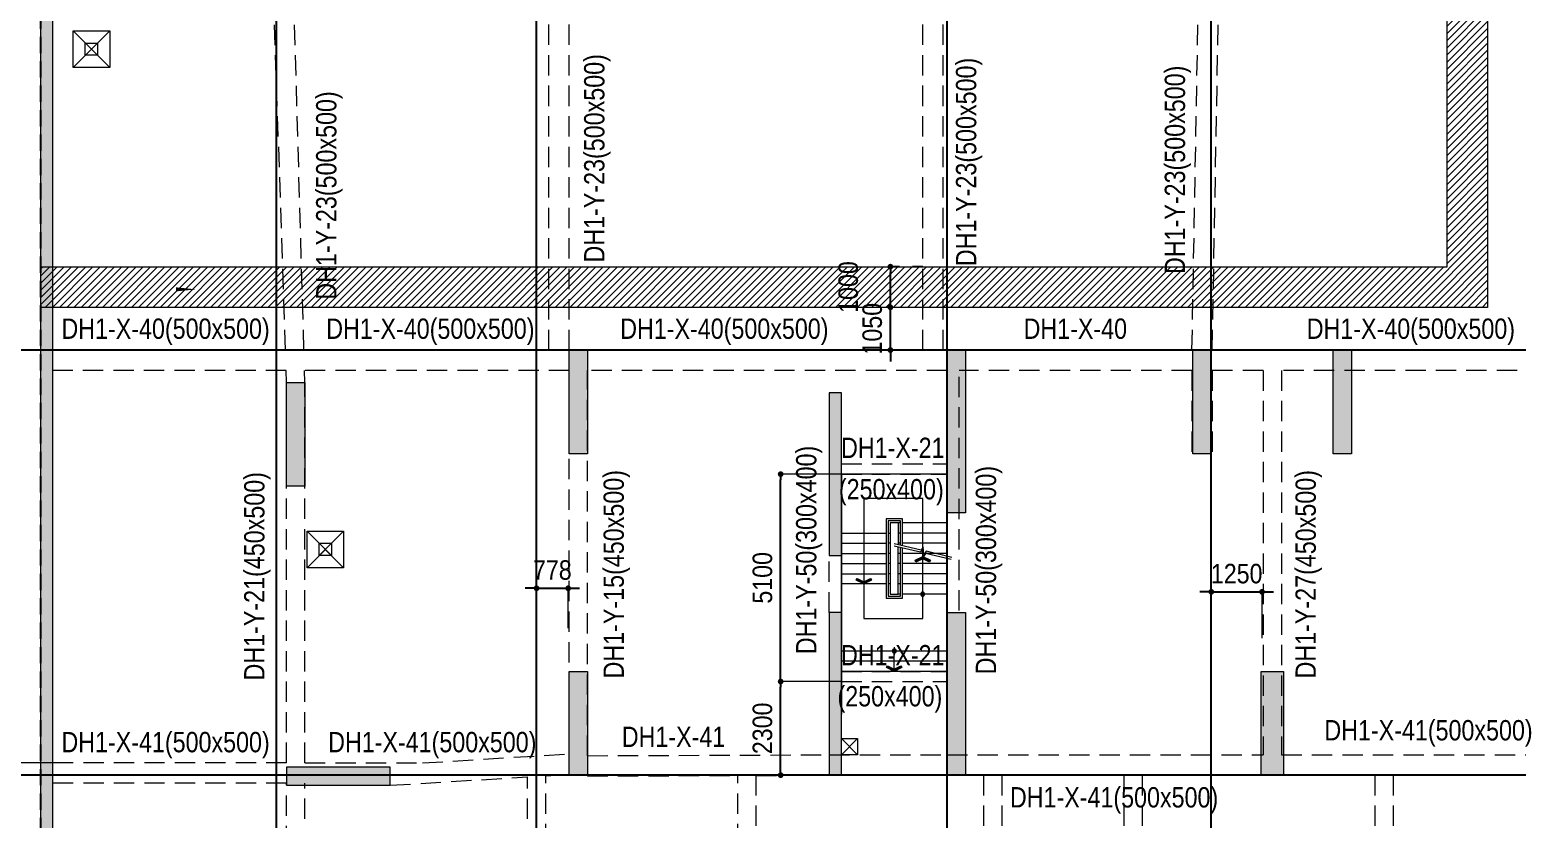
# Model space of a CAD drawing. Header units: millimetres. Extents: x 3718783 to 4027851, y 882487 to 1100782.
# Drawn here: x 3826259 to 3862857, y 929212 to 948620 of the extents above; entities that cross this region are included whole.
import ezdxf
from ezdxf.enums import TextEntityAlignment as Align

# ---------------------------------------------------------------- set-up
doc = ezdxf.new("R2010")
doc.units = ezdxf.units.MM
doc.header["$LTSCALE"] = 200
doc.header["$MEASUREMENT"] = 0
for name, pattern in [('CHG_XX_Cot_Ham 1$0$MB_Luoi truc$0$HTT Hidden 21', [3, 2, -1]), ('CHG_XX_Damsan_Ham 1$0$HIDDEN', [0.375, 0.25, -0.125]), ('CHG_XX_Luoi truc$0$MB_Luoi truc$0$Center101', [13, 10, -1, 1, -1]), ('HIDDEN', [0.375, 0.25, -0.125]), ('HIDDEN5', [2.8375, 1.25, -1.5875])]:
    doc.linetypes.add(name, pattern=pattern)
doc.layers.get('Defpoints').update_dxf_attribs({"color": 14, "lineweight": 0})
for name, color, linetype, lineweight in [('CHG_XX_Cot_Ham 1$0$Ap0302_PC', 150, 'Continuous', 9), ('CHG_XX_Cot_Ham 1$0$Ap0302_PC @ 1', 150, 'Continuous', 9), ('CHG_XX_Cot_Ham 1$0$Ap0302_PC @ 150', 150, 'Continuous', 9), ('CHG_XX_Cot_Ham 1$0$Ap0311_H', 8, 'Continuous', 15), ('CHG_XX_Damsan_Ham 1$0$CHUTO', 51, 'Continuous', 15), ('CHG_XX_Damsan_Ham 1$0$DBAO', 3, 'Continuous', 13), ('CHG_XX_Damsan_Ham 1$0$DGIONG', 4, 'Continuous', 13), ('CHG_XX_Damsan_Ham 1$0$DMo', 254, 'CHG_XX_Damsan_Ham 1$0$HIDDEN', 9), ('CHG_XX_Damsan_Ham 1$0$HATCH', 215, 'Continuous', 9), ('CHG_XX_Damsan_Ham 1$0$Star Lo Mo', 5, 'Continuous', 13), ('CHG_XX_Damsan_Ham 1$0$tam cap ram', 8, 'Continuous', 5), ('Dim 200', 1, 'Continuous', 5), ('DMo', 254, 'HIDDEN', 9), ('MB_Luoi truc$0$Dim 300', 1, 'Continuous', 5), ('TEXT P Y', 2, 'Continuous', 15)]:
    doc.layers.add(name, color=color, linetype=linetype, lineweight=lineweight)
for name, color, linetype in [('CHG_XX_Cot_Ham 1$0$MB_Cot ham$0$Concrete Line', 6, 'Continuous'), ('CHG_XX_Cot_Ham 1$0$mb_cot tang 1-3$0$Concrete Line', 6, 'Continuous'), ('CHG_XX_Luoi truc$0$Grid', 34, 'Continuous'), ('CHG_XX_Luoi truc$0$Grid Line', 251, 'CHG_XX_Luoi truc$0$MB_Luoi truc$0$Center101'), ('GHI CHU', 7, 'Continuous'), ('mb_cot tang 1-3$0$Concrete Line', 6, 'Continuous'), ('TEXT P X', 1, 'Continuous')]:
    doc.layers.add(name, color=color, linetype=linetype)
doc.styles.add('CHG_XX_Damsan_Ham 1$0$MB Ham 1$0$VNI-HelveC', font='VHELVCN_0.TTF')
doc.styles.add('CHG_XX_Luoi truc$0$MB_Luoi truc$0$Grid A-F$0$VNI-HelveCB', font='VHELVCB_0.TTF')
doc.styles.add('MB_Luoi truc$0$Arial_C', font='arial.ttf', dxfattribs={"width": 0.85})
doc.styles.add('TTP-HelCon', font='VHELVCN_0.TTF')
doc.dimstyles.new('200', dxfattribs={"dimscale": 200, "dimtxt": 2.4, "dimasz": 0.7, "dimexe": 0.0003, "dimexo": 0, "dimgap": 1, "dimtad": 1, "dimdec": 0, "dimzin": 12, "dimdsep": 46, "dimtxsty": 'MB_Luoi truc$0$Arial_C', "dimblk": 'MB_Luoi truc$0$_Dot', "dimcen": 0.5, "dimclrd": 256, "dimclre": 8, "dimclrt": 1, "dimadec": 0, "dimazin": 0, "dimtfac": 1, "dimtdec": 0, "dimtix": 1, "dimtmove": 2, "dimatfit": 3, "dimldrblk": 'MB_Luoi truc$0$HTT Arrow 30', "dimfxl": 1, "dimtolj": 1, "dimtzin": 0, "dimlwe": -1, "dimarcsym": 0})

# ---------------------------------------------------------------- blocks, each defined once
blk = doc.blocks.new('*U406')
at = {"layer": 'CHG_XX_Luoi truc$0$Grid Line'}
blk.add_line((0, 0), (0, 608), dxfattribs=at)
at = {"layer": 'CHG_XX_Luoi truc$0$Grid', "lineweight": -2, "style": 'CHG_XX_Luoi truc$0$MB_Luoi truc$0$Grid A-F$0$VNI-HelveCB'}
for tag, p in [('GRIDSUB', (0, 617)), ('GRID', (0, -9))]:
    blk.add_attdef(tag, text='', height=5, dxfattribs=at).set_placement(p, align=Align.MIDDLE)
blk = doc.blocks.new('*U401')
at = {"layer": 'CHG_XX_Luoi truc$0$Grid Line'}
blk.add_line((0, 0), (0, 608), dxfattribs=at)
at = {"layer": 'CHG_XX_Luoi truc$0$Grid', "lineweight": -2, "style": 'CHG_XX_Luoi truc$0$MB_Luoi truc$0$Grid A-F$0$VNI-HelveCB'}
for tag, p in [('GRIDSUB', (0, 617)), ('GRID', (0, -9))]:
    blk.add_attdef(tag, text='', height=5, dxfattribs=at).set_placement(p, align=Align.MIDDLE)
blk = doc.blocks.new('*U403')
at = {"layer": 'CHG_XX_Luoi truc$0$Grid Line'}
blk.add_line((0, 0), (0, 438), dxfattribs=at)
at = {"layer": 'CHG_XX_Luoi truc$0$Grid', "lineweight": -2, "style": 'CHG_XX_Luoi truc$0$MB_Luoi truc$0$Grid A-F$0$VNI-HelveCB'}
for tag, p in [('GRIDSUB', (0, 447)), ('GRID', (0, -9))]:
    blk.add_attdef(tag, text='', height=5, dxfattribs=at).set_placement(p, align=Align.MIDDLE)
blk = doc.blocks.new('CHG_XX_Luoi truc')
at = {"layer": 'CHG_XX_Luoi truc$0$Grid', "xscale": 300, "yscale": 300, "zscale": 300}
for name, p in [('*U401', (38150, -12747)), ('*U401', (44550, -12747)), ('*U401', (54650, -12747)), ('*U406', (61150, -12747))]:
    blk.add_blockref(name, p, dxfattribs=at)
at = {"layer": 'CHG_XX_Luoi truc$0$Grid', "xscale": 300.0000000000013, "yscale": 300.0000000000013, "zscale": 300.0000000000013, "rotation": 90}
for p in [(110703, 22700), (110703, 12250)]:
    blk.add_blockref('*U403', p, dxfattribs=at)
blk = doc.blocks.new('*U548')
at = {"layer": 'CHG_XX_Cot_Ham 1$0$Ap0302_PC @ 1'}
h = blk.add_hatch(color=256, dxfattribs=at)
h.dxf.hatch_style = 1
h.paths.add_polyline_path([(450, 0), (0, 0), (0, -2550), (450, -2550)])
at = {"layer": 'CHG_XX_Cot_Ham 1$0$Ap0302_PC @ 150'}
h = blk.add_hatch(color=256, dxfattribs=at)
h.dxf.hatch_style = 1
h.paths.add_polyline_path([(450, 0), (0, 0), (0, -2550), (450, -2550)])
blk = doc.blocks.new('CHG_XX_Cot_Ham 1$0$Block A_C450x2250')
at = {"layer": 'CHG_XX_Cot_Ham 1$0$Ap0302_PC'}
blk.add_lwpolyline([(450, -2550), (0, -2550), (0, 0), (450, 0)], close=True, dxfattribs=at)
blk.add_blockref('*U548', (0, 0), dxfattribs=at)
blk = doc.blocks.new('CHG_XX_Cot_Ham 1$0$300x9400')
at = {"layer": 'CHG_XX_Cot_Ham 1$0$Ap0302_PC'}
h = blk.add_hatch(color=5, dxfattribs=at)
h.dxf.hatch_style = 1
h.paths.add_polyline_path([(0, -4000), (300, -4000), (300, 0), (0, 0)])
h.paths.add_polyline_path([(300, -5400), (0, -5400), (0, -9400), (300, -9400)])
for points in [[(300, 0), (0, 0), (0, -4000), (300, -4000)], [(300, -5400), (0, -5400), (0, -9400), (300, -9400)]]:
    blk.add_lwpolyline(points, close=True, dxfattribs=at)
blk = doc.blocks.new('CHG_XX_Cot_Ham 1$0$Block A_C10450x300')
at = {"layer": 'CHG_XX_Cot_Ham 1$0$Ap0302_PC', "true_color": 0x139b48}
h = blk.add_hatch(color=114, dxfattribs=at)
h.dxf.hatch_style = 1
h.paths.add_polyline_path([(6450, 150), (6450, -300), (10450, -300), (10450, 150)])
h.paths.add_polyline_path([(4000, -300), (4000, 150), (0, 150), (0, -300)])
at = {"layer": 'CHG_XX_Cot_Ham 1$0$Ap0302_PC'}
for points in [[(0, 150), (4000, 150), (4000, -300), (0, -300)], [(6450, 150), (10450, 150), (10450, -300), (6450, -300)]]:
    blk.add_lwpolyline(points, close=True, dxfattribs=at)
blk = doc.blocks.new('*U551')
at = {"layer": 'CHG_XX_Cot_Ham 1$0$Ap0302_PC @ 1'}
h = blk.add_hatch(color=256, dxfattribs=at)
h.dxf.hatch_style = 1
h.paths.add_polyline_path([(550, 0), (0, 0), (0, -2550), (550, -2550)])
at = {"layer": 'CHG_XX_Cot_Ham 1$0$Ap0302_PC @ 150'}
h = blk.add_hatch(color=256, dxfattribs=at)
h.dxf.hatch_style = 1
h.paths.add_polyline_path([(550, 0), (0, 0), (0, -2550), (550, -2550)])
blk = doc.blocks.new('CHG_XX_Cot_Ham 1$0$550x2550')
at = {"layer": 'CHG_XX_Cot_Ham 1$0$Ap0302_PC'}
blk.add_lwpolyline([(550, -2550), (0, -2550), (0, 0), (550, 0)], close=True, dxfattribs=at)
blk.add_blockref('*U551', (0, 0), dxfattribs=at)
blk = doc.blocks.new('CHG_XX_Cot_Ham 1')
at = {"layer": 'CHG_XX_Cot_Ham 1$0$Ap0311_H'}
h = blk.add_hatch(color=256, dxfattribs=at)
h.dxf.hatch_style = 1
h.paths.add_polyline_path([(99639.2, 163400), (-10900, 163400), (-10900, 85450), (-300, 85450), (-300, 84050), (32350, 84050), (32350, -9000), (103575.5, -9000), (106050, -6022), (106050, 158254.3)])
h.paths.add_polyline_path([(99533.7, 163100), (105750, 158110.4), (105750, 90450), (105650, 90450), (105650, 90450), (105750, 90450), (105750, 13850), (105750, 13825.9), (105750, -5913.6), (103434.7, -8700), (93600, -8700), (32650, -8700), (32650, 84350), (0, 84350), (0, 85750), (-10600, 85750), (-10600, 163100), (93600, 163100)], flags=16)
at = {"layer": 'CHG_XX_Cot_Ham 1$0$Ap0302_PC'}
blk.add_lwpolyline([(32350, 84050), (-300, 84050), (-300, 85450), (-10900, 85450), (-10900, 163400), (99639.2, 163400), (106050, 158254.3), (106050, -6022), (103575.5, -9000), (32350, -9000)], close=True, dxfattribs=at)
blk.add_lwpolyline([(105750, 90444), (105750, -5913.6), (103434.7, -8700), (32650, -8700), (32650, 84350), (0, 84350), (0, 85750), (-10600, 85750), (-10600, 163100), (99533.7, 163100), (105750, 158110.4), (105750, 127475.9)], dxfattribs=at)
at = {"layer": 'CHG_XX_Cot_Ham 1$0$MB_Cot ham$0$Concrete Line', "linetype": 'CHG_XX_Cot_Ham 1$0$MB_Luoi truc$0$HTT Hidden 21'}
blk.add_lwpolyline([(99639.2, 163400), (106050, 158254.3), (106050, -6022), (103575.5, -9000), (32350, -9000), (32350, 84050), (-300, 84050), (-300, 85450), (-10900, 85450), (-10900, 163400)], close=True, dxfattribs=at)
at = {"layer": 'CHG_XX_Cot_Ham 1$0$Ap0302_PC'}
for p in [(45350, 22700), (60700, 22700), (64150, 22700), (38400, 21900), (45349.5, 14800)]:
    blk.add_blockref('CHG_XX_Cot_Ham 1$0$Block A_C450x2250', p, dxfattribs=at)
at = {"layer": 'CHG_XX_Cot_Ham 1$0$Ap0302_PC', "rotation": 90}
blk.add_blockref('CHG_XX_Cot_Ham 1$0$Block A_C10450x300', (54800, 12250), dxfattribs=at)
at = {"layer": 'CHG_XX_Cot_Ham 1$0$Ap0302_PC', "xscale": -1, "rotation": 90}
blk.add_blockref('CHG_XX_Cot_Ham 1$0$Block A_C450x2250', (38400, 12450), dxfattribs=at)
at = {"layer": 'CHG_XX_Cot_Ham 1$0$mb_cot tang 1-3$0$Concrete Line'}
for name, p in [('CHG_XX_Luoi truc', (0, 0)), ('CHG_XX_Cot_Ham 1$0$300x9400', (51750, 21650))]:
    blk.add_blockref(name, p, dxfattribs=at)
at = {"layer": 'Defpoints'}
blk.add_blockref('CHG_XX_Cot_Ham 1$0$550x2550', (62376, 14800), dxfattribs=at)
blk = doc.blocks.new('CHG_XX_Damsan_Ham 1$0$MB Ham 1$0$Arrow 60')
at = {"linetype": 'ByBlock', "lineweight": -2}
h = blk.add_hatch(color=0, dxfattribs=at)
h.paths.add_polyline_path([(1.88, 0.94), (1.65, 1.38), (0, 0.56), (-1.65, 1.38), (-1.88, 0.94), (0, 0)], flags=17)
h.paths.add_polyline_path([(1.65, 1.38), (1.88, 0.94), (0, 0), (-1.88, 0.94), (-1.65, 1.38), (0, 0.56)])
blk.add_hatch(color=0, dxfattribs=at).paths.add_polyline_path([(1.65, 1.38), (1.88, 0.94), (0, 0), (-1.88, 0.94), (-1.65, 1.38), (0, 0.56)])
at = {"color": 0, "linetype": 'ByBlock', "lineweight": -2}
blk.add_lwpolyline([(1.65, 1.38), (1.88, 0.94), (0, 0), (-1.88, 0.94), (-1.65, 1.38), (0, 0.56)], close=True, dxfattribs=at)
blk = doc.blocks.new('CHG_XX_Damsan_Ham 1$0$MB Ham 1$0$Dot')
at = {"linetype": 'ByBlock', "lineweight": -2}
h = blk.add_hatch(color=0, dxfattribs=at)
edge = h.paths.add_edge_path()
edge.add_arc((0, 0), 0.5, 0, 360)
at = {"color": 0, "linetype": 'ByBlock', "lineweight": -2}
blk.add_line((0, -1), (0, 1), dxfattribs=at)
blk.add_circle((0, 0), 0.5, dxfattribs=at)
blk = doc.blocks.new('CHG_XX_Damsan_Ham 1$0$ArchStaire')
at = {"layer": 'CHG_XX_Damsan_Ham 1$0$tam cap ram'}
for p, q in [((41200, -122600), (41200, -123135)), ((39800, -123100), (40900, -123100)), ((39800, -123350), (40900, -123350)), ((39800, -123600), (40900, -123600)), ((39800, -123850), (40900, -123850)), ((39800, -128300), (40200, -127900)), ((39800, -127900), (40200, -128300))]:
    blk.add_line(p, q, dxfattribs=at)
for points in [[(42400, -127300), (42400, -121400), (39800, -121400), (39800, -127300)], [(41800, -123200), (41800, -122000), (40350, -122000), (40350, -124950), (41800, -124950), (41800, -123271)], [(39800, -124800), (39800, -122350)], [(41300, -123159), (41300, -122500), (40900, -122500), (40900, -124450), (41300, -124450)], [(41250, -123147), (41250, -122550), (40950, -122550), (40950, -124400), (41250, -124400)], [(41200, -122600), (41000, -122600), (41000, -124350), (41200, -124350), (41200, -123191)], [(41250, -122600), (41200, -122600)], [(42400, -122600), (41300, -122600)], [(40900, -124100), (39800, -124100), (39800, -122850), (40900, -122850)], [(40950, -122850), (41000, -122850), (41000, -124100), (40950, -124100)], [(41250, -122850), (41200, -122850)], [(42400, -122850), (41300, -122850)], [(41000, -123100), (40950, -123100)], [(42518, -123446), (41882, -123296), (41832, -123373), (41811, -123191), (41761, -123268), (41100, -123112)], [(42504, -123499), (41868, -123349), (41818, -123425), (41797, -123244), (41747, -123320), (41100, -123168)], [(41250, -123100), (41200, -123100)], [(41250, -124400), (41250, -123203)], [(42400, -123100), (41300, -123100)], [(41300, -124450), (41300, -123215)], [(41000, -123350), (40950, -123350)], [(41000, -123600), (40950, -123600)], [(41250, -123350), (41200, -123350)], [(41250, -123600), (41200, -123600)], [(42400, -123350), (41300, -123350)], [(42400, -123600), (41300, -123600)], [(41000, -123850), (40950, -123850)], [(41250, -123850), (41200, -123850)], [(42400, -123850), (41300, -123850)], [(41250, -124100), (41200, -124100)], [(41250, -124350), (41200, -124350)], [(41250, -124350), (41200, -124350)], [(42400, -124100), (41300, -124100)], [(42400, -124350), (41300, -124350)], [(42400, -124350), (41300, -124350)], [(42400, -125750), (39800, -125750)], [(41100, -126250), (41100, -125750)], [(42400, -126000), (39800, -126000)], [(42400, -126250), (39800, -126250)]]:
    blk.add_lwpolyline(points, dxfattribs=at)
blk.add_lwpolyline([(39800, -128300), (39800, -127900), (40200, -127900), (40200, -128300)], close=True, dxfattribs=at)
at = {"layer": 'CHG_XX_Damsan_Ham 1$0$tam cap ram', "rotation": 180}
for name, p, xscale, yscale, zscale in [('CHG_XX_Damsan_Ham 1$0$MB Ham 1$0$Arrow 60', (41800, -123424), 100.0000000000002, 100.0000000000002, 100.0000000000002), ('CHG_XX_Damsan_Ham 1$0$MB Ham 1$0$Dot', (41100, -125750), -100.0000000000004, 100.0000000000004, 100)]:
    blk.add_blockref(name, p, dxfattribs=dict(at, xscale=xscale, yscale=yscale, zscale=zscale))
at = {"layer": 'CHG_XX_Damsan_Ham 1$0$tam cap ram'}
for name, p, xscale, yscale, zscale in [('CHG_XX_Damsan_Ham 1$0$MB Ham 1$0$Arrow 60', (40350, -124101), 100, 100, 100), ('CHG_XX_Damsan_Ham 1$0$MB Ham 1$0$Dot', (41800, -124350), -100.0000000000003, 100.0000000000003, 100), ('CHG_XX_Damsan_Ham 1$0$MB Ham 1$0$Arrow 60', (41100, -126250), 100.0000000000002, 100.0000000000002, 100.0000000000002)]:
    blk.add_blockref(name, p, dxfattribs=dict(at, xscale=xscale, yscale=yscale, zscale=zscale))
at = {"layer": 'CHG_XX_Damsan_Ham 1$0$tam cap ram', "style": 'CHG_XX_Damsan_Ham 1$0$MB Ham 1$0$VNI-HelveC'}
blk.add_attdef('OPENING', text='', height=100, dxfattribs=at).set_placement((65550, -45777), align=Align.MIDDLE_CENTER)
blk = doc.blocks.new('CHG_XX_Damsan_Ham 1', base_point=(3089256, -609981))
at = {"layer": 'CHG_XX_Damsan_Ham 1$0$HATCH'}
h = blk.add_hatch(dxfattribs=at)
h.set_pattern_fill('ANSI31', color=256, scale=1000)
h.set_pattern_definition([(45, (-3794178.65, -918045.71), (-88.3883476, 88.3883476), [])])
h.paths.add_polyline_path([(25400, 84050), (26400, 84050), (26400, 121900), (66950, 121900), (66950, 24750), (32350, 24750), (32350, 23750), (67950, 23750), (67950, 122900), (25400, 122900)])
at = {"layer": 'CHG_XX_Damsan_Ham 1$0$DBAO'}
blk.add_lwpolyline([(-10900, 85450), (-10900, 163400), (99639, 163400), (106050, 158250), (106050, -6022), (103576, -9000), (32350, -9000), (32350, 84050), (-300, 84050), (-300, 85450), (-10900, 85450)], dxfattribs=at)
at = {"layer": 'CHG_XX_Damsan_Ham 1$0$DMo', "ltscale": 10}
for p, q in [((38373, 22700), (38050, 32300)), ((38827, 22700), (38550, 32300)), ((44850, 22700), (44850, 32300)), ((45350, 22700), (45350, 32300)), ((54050, 22700), (54050, 32300)), ((54550, 22700), (54550, 32300)), ((60675, 22700), (60850, 32300)), ((61175, 22700), (61350, 32300)), ((38373, 22700), (32650, 22700)), ((44850, 22700), (38827, 22700)), ((54050, 22700), (45350, 22700)), ((60675, 22700), (54550, 22700)), ((69550, 22700), (61175, 22700)), ((38390, 22200), (32650, 22200)), ((38400, 21900), (38390, 22200)), ((38850, 21900), (38841, 22200)), ((45353, 22200), (38841, 22200)), ((45353, 12773), (45353, 22200)), ((45803, 12728), (45803, 22200)), ((54650, 22200), (45803, 22200)), ((54650, 19900), (54650, 22200)), ((54950, 16295), (54950, 22200)), ((60675, 22200), (54950, 22200)), ((60675, 22200), (60675, 20150)), ((61175, 22200), (61175, 20150)), ((62426, 22200), (61175, 22200)), ((62426, 22200), (62426, 12750)), ((62876, 22200), (62876, 12750)), ((70175, 22200), (62876, 22200)), ((38400, 12550), (38400, 21900)), ((38850, 12550), (38850, 21900)), ((52050, 19900), (54650, 19900)), ((52050, 19650), (53250, 19650)), ((53500, 19650), (54650, 19650)), ((54650, 16250), (54650, 19650)), ((51750, 16250), (51750, 17650)), ((52050, 16250), (52050, 17650)), ((52050, 14800), (53250, 14800)), ((53500, 14800), (54650, 14800)), ((52050, 14550), (54650, 14550)), ((38400, 12550), (32650, 12550)), ((38850, 12550), (41744, 12550)), ((41744, 12550), (45353, 12773)), ((45803, 12728), (51748, 12750)), ((51750, 12750), (54650, 12750)), ((54650, 12750), (62426, 12750)), ((62876, 12750), (70200, 12750)), ((40950, 12000), (44325, 12208)), ((44325, 5925), (44325, 12208)), ((44775, 12236), (45353, 12272)), ((44775, 1550), (44775, 12236)), ((45803, 12228), (49500, 12242)), ((49500, 1550), (49500, 12242)), ((49950, 12243), (51750, 12250)), ((49950, 500), (49950, 12243)), ((51750, 12250), (54650, 12250)), ((54650, 12250), (55550, 12250)), ((55550, 12250), (55550, 500)), ((56000, 12250), (56000, 500)), ((56000, 12250), (59000, 12250)), ((59000, 12250), (59000, 500)), ((59450, 12250), (59450, 500)), ((59450, 12250), (65175, 12250)), ((65175, 12250), (65175, 500)), ((65625, 12250), (65625, 500)), ((65625, 12250), (71350, 12250)), ((38400, 12050), (32650, 12050)), ((38400, 3750), (38400, 12050)), ((38850, 5925), (38850, 12050))]:
    blk.add_line(p, q, dxfattribs=at)
at = {"layer": 'CHG_XX_Damsan_Ham 1$0$HATCH'}
blk.add_lwpolyline([(26400, 84050), (25400, 84050), (25400, 122900), (67950, 122900), (67950, 23750), (32350, 23750), (32350, 24750), (66950, 24750), (66950, 121900), (26400, 121900)], close=True, dxfattribs=at)
at = {"layer": 'CHG_XX_Damsan_Ham 1$0$Star Lo Mo'}
for p, q in [((33148, 29648), (34048, 30548)), ((33148, 30548), (34048, 29648)), ((38902, 17350), (39802, 18250)), ((38902, 18250), (39802, 17350)), ((52050, 12750), (52450, 13150)), ((52450, 12750), (52050, 13150))]:
    blk.add_line(p, q, dxfattribs=at)
for points in [[(33148, 30548), (34048, 30548), (34048, 29648), (33148, 29648)], [(33448, 30248), (33748, 30248), (33748, 29947), (33448, 29947)], [(38902, 18250), (39802, 18250), (39802, 17350), (38902, 17350)], [(39202, 17950), (39502, 17950), (39502, 17649), (39202, 17649)], [(39202, 17950), (39502, 17950), (39502, 17649), (39202, 17649)], [(52050, 13150), (52450, 13150), (52450, 12750), (52050, 12750)]]:
    blk.add_lwpolyline(points, close=True, dxfattribs=at)
for points in [[(39202, 17649), (39502, 17950)], [(39202, 17950), (39502, 17649)]]:
    blk.add_lwpolyline(points, dxfattribs=at)
at = {"layer": 'CHG_XX_Damsan_Ham 1$0$CHUTO'}
blk.add_blockref('CHG_XX_Damsan_Ham 1$0$ArchStaire', (12250, 141050), dxfattribs=at)
at = {"layer": 'CHG_XX_Damsan_Ham 1$0$DGIONG'}
blk.add_blockref('CHG_XX_Cot_Ham 1', (0, 0), dxfattribs=at)
blk = doc.blocks.new('MB_Luoi truc$0$_Dot')
at = {"color": 0, "linetype": 'ByBlock', "lineweight": -2}
blk.add_line((-0.5, 0), (-1, 0), dxfattribs=at)
at = {"color": 0, "linetype": 'ByBlock', "const_width": 0.5}
blk.add_lwpolyline([(-0.25, 0, 1), (0.25, 0, 1)], format="xyb", close=True, dxfattribs=at)
blk = doc.blocks.new('*D121')
at = {"layer": 'Defpoints', "color": 0, "transparency": 16777216}
for p in [(3839506, 934890), (3838729, 933910), (3839506, 933910)]:
    blk.add_point(p, dxfattribs=at)
at = {"layer": 'MB_Luoi truc$0$Dim 300', "lineweight": -2, "transparency": 16777216}
for p, q in [((3838589, 934890), (3838449, 934890)), ((3838729, 934890), (3839506, 934890)), ((3839646, 934890), (3839786, 934890))]:
    blk.add_line(p, q, dxfattribs=at)
at = {"layer": 'MB_Luoi truc$0$Dim 300', "color": 8, "transparency": 16777216}
for p, q in [((3838729, 933910), (3838729, 934890)), ((3839506, 933910), (3839506, 934890))]:
    blk.add_line(p, q, dxfattribs=at)
at = {"layer": 'MB_Luoi truc$0$Dim 300', "lineweight": -2, "transparency": 16777216, "xscale": 140, "yscale": 140, "zscale": 140}
blk.add_blockref('MB_Luoi truc$0$_Dot', (3838729, 934890), dxfattribs=at)
at = {"layer": 'MB_Luoi truc$0$Dim 300', "lineweight": -2, "transparency": 16777216, "xscale": 140, "yscale": 140, "zscale": 140, "rotation": 180}
blk.add_blockref('MB_Luoi truc$0$_Dot', (3839506, 934890), dxfattribs=at)
at = {"layer": 'MB_Luoi truc$0$Dim 300', "color": 1, "transparency": 16777216, "insert": (3839117, 935335), "char_height": 480, "attachment_point": 5, "style": 'MB_Luoi truc$0$Arial_C'}
blk.add_mtext('\\A1;778', dxfattribs=at)
blk = doc.blocks.new('MB_Luoi truc$0$HTT Arrow 30')
blk.add_hatch(color=256).paths.add_polyline_path([(-2.5, 0.375), (-2.5, -0.375), (0, 0)])
at = {"color": 0, "linetype": 'ByBlock', "lineweight": -2}
for p, q in [((0, 0), (-2.5, 0.375)), ((-2.5, -0.375), (-2.5, 0.375)), ((0, 0), (-2.5, -0.375))]:
    blk.add_line(p, q, dxfattribs=at)
blk = doc.blocks.new('*D122')
at = {"layer": 'Defpoints', "color": 0, "transparency": 16777216}
for p in [(3856579, 934802), (3855329, 933659), (3856579, 933660)]:
    blk.add_point(p, dxfattribs=at)
at = {"layer": 'MB_Luoi truc$0$Dim 300', "lineweight": -2, "transparency": 16777216}
for p, q in [((3855189, 934802), (3855049, 934802)), ((3855329, 934802), (3856579, 934802)), ((3856719, 934802), (3856859, 934802))]:
    blk.add_line(p, q, dxfattribs=at)
at = {"layer": 'MB_Luoi truc$0$Dim 300', "color": 8, "transparency": 16777216}
for p, q in [((3855329, 933659), (3855329, 934802)), ((3856579, 933660), (3856579, 934802))]:
    blk.add_line(p, q, dxfattribs=at)
at = {"layer": 'MB_Luoi truc$0$Dim 300', "lineweight": -2, "transparency": 16777216, "xscale": 140, "yscale": 140, "zscale": 140}
blk.add_blockref('MB_Luoi truc$0$_Dot', (3855329, 934802), dxfattribs=at)
at = {"layer": 'MB_Luoi truc$0$Dim 300', "lineweight": -2, "transparency": 16777216, "xscale": 140, "yscale": 140, "zscale": 140, "rotation": 180}
blk.add_blockref('MB_Luoi truc$0$_Dot', (3856579, 934802), dxfattribs=at)
at = {"layer": 'MB_Luoi truc$0$Dim 300', "color": 1, "transparency": 16777216, "insert": (3855954, 935247), "char_height": 480, "attachment_point": 5, "style": 'MB_Luoi truc$0$Arial_C'}
blk.add_mtext('\\A1;1250', dxfattribs=at)
blk = doc.blocks.new('*D204')
at = {"layer": 'Defpoints', "color": 0, "transparency": 16777216}
for p in [(3826829, 950496), (3824913, 940746), (3826829, 940746)]:
    blk.add_point(p, dxfattribs=at)
at = {"layer": 'Dim 200', "color": 8, "transparency": 16777216}
for p, q in [((3826829, 950496), (3824913, 950496)), ((3826829, 940746), (3824913, 940746))]:
    blk.add_line(p, q, dxfattribs=at)
at = {"layer": 'Dim 200', "lineweight": -2, "transparency": 16777216}
blk.add_line((3824913, 950356), (3824913, 940886), dxfattribs=at)
at = {"layer": 'Dim 200', "lineweight": -2, "transparency": 16777216, "xscale": 140, "yscale": 140, "zscale": 140}
for p, rotation in [((3824913, 950496), 90), ((3824913, 940746), 270)]:
    blk.add_blockref('MB_Luoi truc$0$_Dot', p, dxfattribs=dict(at, rotation=rotation))
at = {"layer": 'Dim 200', "color": 1, "transparency": 16777216, "insert": (3824468, 945621), "char_height": 480, "attachment_point": 5, "rotation": 90, "style": 'MB_Luoi truc$0$Arial_C'}
blk.add_mtext('\\A1;9750', dxfattribs=at)
blk = doc.blocks.new('*D205')
at = {"layer": 'Defpoints', "color": 0, "transparency": 16777216}
for p in [(3826829, 940746), (3824913, 930596), (3826829, 930596)]:
    blk.add_point(p, dxfattribs=at)
at = {"layer": 'Dim 200', "color": 8, "transparency": 16777216}
for p, q in [((3826829, 940746), (3824913, 940746)), ((3826829, 930596), (3824913, 930596))]:
    blk.add_line(p, q, dxfattribs=at)
at = {"layer": 'Dim 200', "lineweight": -2, "transparency": 16777216}
blk.add_line((3824913, 940606), (3824913, 930736), dxfattribs=at)
at = {"layer": 'Dim 200', "lineweight": -2, "transparency": 16777216, "xscale": 140, "yscale": 140, "zscale": 140}
for p, rotation in [((3824913, 940746), 90), ((3824913, 930596), 270)]:
    blk.add_blockref('MB_Luoi truc$0$_Dot', p, dxfattribs=dict(at, rotation=rotation))
at = {"layer": 'Dim 200', "color": 1, "transparency": 16777216, "insert": (3824468, 935671), "char_height": 480, "attachment_point": 5, "rotation": 90, "style": 'MB_Luoi truc$0$Arial_C'}
blk.add_mtext('\\A1;10150', dxfattribs=at)
blk = doc.blocks.new('*D206')
at = {"layer": 'Defpoints', "color": 0, "transparency": 16777216}
for p in [(3826829, 930596), (3824913, 930296), (3826829, 930296)]:
    blk.add_point(p, dxfattribs=at)
at = {"layer": 'Dim 200', "lineweight": -2, "transparency": 16777216}
for p, q in [((3824913, 930736), (3824913, 930876)), ((3824913, 930596), (3824913, 930296)), ((3824913, 930156), (3824913, 930016))]:
    blk.add_line(p, q, dxfattribs=at)
at = {"layer": 'Dim 200', "color": 8, "transparency": 16777216}
for p, q in [((3826829, 930596), (3824913, 930596)), ((3826829, 930296), (3824913, 930296))]:
    blk.add_line(p, q, dxfattribs=at)
at = {"layer": 'Dim 200', "lineweight": -2, "transparency": 16777216, "xscale": 140, "yscale": 140, "zscale": 140}
for p, rotation in [((3824913, 930596), 270), ((3824913, 930296), 90)]:
    blk.add_blockref('MB_Luoi truc$0$_Dot', p, dxfattribs=dict(at, rotation=rotation))
at = {"layer": 'Dim 200', "color": 1, "transparency": 16777216, "insert": (3824468, 930446), "char_height": 480, "attachment_point": 5, "rotation": 90, "style": 'MB_Luoi truc$0$Arial_C'}
blk.add_mtext('\\A1;300', dxfattribs=at)
blk = doc.blocks.new('*D207')
at = {"layer": 'Defpoints', "color": 0, "transparency": 16777216}
for p in [(3826829, 930296), (3824913, 919596), (3826829, 919596)]:
    blk.add_point(p, dxfattribs=at)
at = {"layer": 'Dim 200', "color": 8, "transparency": 16777216}
for p, q in [((3826829, 930296), (3824913, 930296)), ((3826829, 919596), (3824913, 919596))]:
    blk.add_line(p, q, dxfattribs=at)
at = {"layer": 'Dim 200', "lineweight": -2, "transparency": 16777216}
blk.add_line((3824913, 930156), (3824913, 919736), dxfattribs=at)
at = {"layer": 'Dim 200', "lineweight": -2, "transparency": 16777216, "xscale": 140, "yscale": 140, "zscale": 140}
for p, rotation in [((3824913, 930296), 90), ((3824913, 919596), 270)]:
    blk.add_blockref('MB_Luoi truc$0$_Dot', p, dxfattribs=dict(at, rotation=rotation))
at = {"layer": 'Dim 200', "color": 1, "transparency": 16777216, "insert": (3824468, 924946), "char_height": 480, "attachment_point": 5, "rotation": 90, "style": 'MB_Luoi truc$0$Arial_C'}
blk.add_mtext('\\A1;10700', dxfattribs=at)
blk = doc.blocks.new('*D215')
at = {"layer": 'Defpoints', "color": 0, "transparency": 16777216}
for p in [(3844734, 932596), (3846229, 932596), (3845929, 930296)]:
    blk.add_point(p, dxfattribs=at)
at = {"layer": 'Dim 200', "color": 8, "transparency": 16777216}
for p, q in [((3846229, 932596), (3844733, 932596)), ((3845929, 930296), (3844733, 930296))]:
    blk.add_line(p, q, dxfattribs=at)
at = {"layer": 'Dim 200', "lineweight": -2, "transparency": 16777216}
blk.add_line((3844734, 930436), (3844734, 932456), dxfattribs=at)
at = {"layer": 'Dim 200', "lineweight": -2, "transparency": 16777216, "xscale": 140, "yscale": 140, "zscale": 140}
for p, rotation in [((3844734, 932596), 90), ((3844734, 930296), 270)]:
    blk.add_blockref('MB_Luoi truc$0$_Dot', p, dxfattribs=dict(at, rotation=rotation))
at = {"layer": 'Dim 200', "color": 1, "transparency": 16777216, "insert": (3844288, 931446), "char_height": 480, "attachment_point": 5, "rotation": 90, "style": 'MB_Luoi truc$0$Arial_C'}
blk.add_mtext('\\A1;2300', dxfattribs=at)
blk = doc.blocks.new('*D216')
at = {"layer": 'Defpoints', "color": 0, "transparency": 16777216}
for p in [(3844734, 937696), (3846229, 937696), (3846229, 932596)]:
    blk.add_point(p, dxfattribs=at)
at = {"layer": 'Dim 200', "color": 8, "transparency": 16777216}
for p, q in [((3846229, 937696), (3844733, 937696)), ((3846229, 932596), (3844733, 932596))]:
    blk.add_line(p, q, dxfattribs=at)
at = {"layer": 'Dim 200', "lineweight": -2, "transparency": 16777216}
blk.add_line((3844734, 932736), (3844734, 937556), dxfattribs=at)
at = {"layer": 'Dim 200', "lineweight": -2, "transparency": 16777216, "xscale": 140, "yscale": 140, "zscale": 140}
for p, rotation in [((3844734, 937696), 90), ((3844734, 932596), 270)]:
    blk.add_blockref('MB_Luoi truc$0$_Dot', p, dxfattribs=dict(at, rotation=rotation))
at = {"layer": 'Dim 200', "color": 1, "transparency": 16777216, "insert": (3844288, 935146), "char_height": 480, "attachment_point": 5, "rotation": 90, "style": 'MB_Luoi truc$0$Arial_C'}
blk.add_mtext('\\A1;5100', dxfattribs=at)
blk = doc.blocks.new('*D298')
at = {"layer": 'Defpoints', "color": 0, "transparency": 16777216}
for p in [(3847434, 941796), (3848071, 941796), (3848071, 940746)]:
    blk.add_point(p, dxfattribs=at)
at = {"layer": 'Dim 200', "lineweight": -2, "transparency": 16777216}
for p, q in [((3847434, 941936), (3847434, 942076)), ((3847434, 940746), (3847434, 941796)), ((3847434, 940606), (3847434, 940466))]:
    blk.add_line(p, q, dxfattribs=at)
at = {"layer": 'Dim 200', "color": 8, "linetype": 'HIDDEN5', "transparency": 16777216}
for p, q in [((3848071, 941796), (3847434, 941796)), ((3848071, 940746), (3847434, 940746))]:
    blk.add_line(p, q, dxfattribs=at)
at = {"layer": 'Dim 200', "lineweight": -2, "transparency": 16777216, "xscale": 140, "yscale": 140, "zscale": 140}
for p, rotation in [((3847434, 941796), 270), ((3847434, 940746), 90)]:
    blk.add_blockref('MB_Luoi truc$0$_Dot', p, dxfattribs=dict(at, rotation=rotation))
at = {"layer": 'Dim 200', "color": 1, "transparency": 16777216, "insert": (3846989, 941271), "char_height": 480, "attachment_point": 5, "rotation": 90, "style": 'MB_Luoi truc$0$Arial_C'}
blk.add_mtext('\\A1;1050', dxfattribs=at)
blk = doc.blocks.new('*D299')
at = {"layer": 'Defpoints', "color": 0, "transparency": 16777216}
for p in [(3847434, 942796), (3848229, 942796), (3848071, 941796)]:
    blk.add_point(p, dxfattribs=at)
at = {"layer": 'Dim 200', "color": 8, "linetype": 'HIDDEN5', "transparency": 16777216}
for p, q in [((3848229, 942796), (3847434, 942796)), ((3848071, 941796), (3847434, 941796))]:
    blk.add_line(p, q, dxfattribs=at)
at = {"layer": 'Dim 200', "lineweight": -2, "transparency": 16777216}
blk.add_line((3847434, 941936), (3847434, 942656), dxfattribs=at)
at = {"layer": 'Dim 200', "lineweight": -2, "transparency": 16777216, "xscale": 140, "yscale": 140, "zscale": 140}
for p, rotation in [((3847434, 942796), 90), ((3847434, 941796), 270)]:
    blk.add_blockref('MB_Luoi truc$0$_Dot', p, dxfattribs=dict(at, rotation=rotation))
at = {"layer": 'Dim 200', "color": 1, "transparency": 16777216, "insert": (3846399, 942296), "char_height": 480, "attachment_point": 5, "rotation": 90, "style": 'MB_Luoi truc$0$Arial_C'}
blk.add_mtext('\\A1;1000', dxfattribs=at)

msp = doc.modelspace()

# ---------------------------------------------------------------- linework, layer by layer
at = {"layer": 'GHI CHU', "flags": 128}
msp.add_lwpolyline([(3829859.32211, 942237.68142, 100, 0, 0), (3830359.32211, 942237.68142, 0, 0, 0), (3818184.55709, 942237.2419, 0, 0, 0)], format="xyseb", dxfattribs=at)

# ---------------------------------------------------------------- block references
at = {"layer": 'DMo'}
msp.add_blockref('CHG_XX_Damsan_Ham 1', (6883434.59583, 308064.69934), dxfattribs=at)
at = {"layer": 'mb_cot tang 1-3$0$Concrete Line'}
msp.add_blockref('CHG_XX_Cot_Ham 1', (3794178.65102, 918045.71079), dxfattribs=at)
msp.add_blockref('CHG_XX_Cot_Ham 1', (3794178.65102, 918045.71079), dxfattribs=at)

# ---------------------------------------------------------------- texts
at = {"layer": 'TEXT P X', "style": 'TTP-HelCon'}
for s, p in [('DH1-X-40(500x500)', (3827038.93251, 941021.20567)), ('DH1-X-40(500x500)', (3833553.21951, 941021.20567)), ('DH1-X-40(500x500)', (3840786.86251, 941021.20567)), ('DH1-X-40', (3850711.58651, 941021.20567)), ('DH1-X-40(500x500)', (3857677.55151, 941021.20567)), ('DH1-X-41', (3840825.38264, 930987.49951)), ('DH1-X-41(500x500)', (3858111.33217, 931149.4893)), ('DH1-X-41(500x500)', (3827038.93251, 930857.44817)), ('DH1-X-41(500x500)', (3833600.80151, 930857.44817)), ('DH1-X-41(500x500)', (3850374.99478, 929500.6177))]:
    msp.add_text(s, height=500, dxfattribs=at).set_placement(p)
at = {"layer": 'TEXT P X', "color": 5, "style": 'TTP-HelCon'}
for s, p in [('DH1-X-21', (3846220.55751, 938092.33673)), ('(250x400)', (3846167.66599, 937075.12152)), ('DH1-X-21', (3846219.12741, 932994.80936)), ('(250x400)', (3846132.54599, 931985.61319))]:
    msp.add_text(s, height=500, dxfattribs=at).set_placement(p)
at = {"layer": 'TEXT P Y', "style": 'TTP-HelCon'}
for s, p in [('DH1-Y-23(500x500)', (3840398.12854, 942897.02394)), ('DH1-Y-23(500x500)', (3849546.68904, 942807.24944)), ('DH1-Y-23(500x500)', (3854683.32346, 942614.39744)), ('DH1-Y-23(500x500)', (3833803.98054, 941983.28544)), ('DH1-Y-50(300x400)', (3845612.81801, 933268.85515)), ('DH1-Y-21(450x500)', (3832034.01722, 932622.12801)), ('DH1-Y-15(450x500)', (3840876.29854, 932672.09194)), ('DH1-Y-50(300x400)', (3850034.59059, 932773.08053)), ('DH1-Y-27(450x500)', (3857900.85004, 932672.09194))]:
    msp.add_text(s, height=500, rotation=90, dxfattribs=at).set_placement(p)

# ---------------------------------------------------------------- dimensions: what is measured, and where the dimension line sits
at = {"layer": 'Dim 200'}
for base, p1, p2, picture, middle in [((3824912.795, 940745.71079), (3826828.65102, 950495.71079), (3826828.64745, 940745.71079), '*D204', (3824467.71997, 945620.71079)), ((3847433.808, 941795.73882), (3848070.637, 940745.71079), (3848070.637, 941795.73882), '*D298', (3846988.73297, 941270.72481)), ((3824912.795, 930595.71079), (3826828.64745, 940745.71079), (3826828.64745, 930595.71079), '*D205', (3824467.71997, 935670.71079)), ((3844733.5325, 937695.71817), (3846228.65102, 932595.72553), (3846228.64921, 937695.71817), '*D216', (3844288.45747, 935145.72185)), ((3844733.5325, 932595.72553), (3845928.65102, 930295.71079), (3846228.65102, 932595.72553), '*D215', (3844288.29376, 931445.71816)), ((3824912.795, 930295.71079), (3826828.64745, 930595.71079), (3826828.65102, 930295.71079), '*D206', (3824467.55626, 930445.71079)), ((3824912.795, 919595.71079), (3826828.65102, 930295.71079), (3826828.65102, 919595.71079), '*D207', (3824467.71997, 924945.71079))]:
    dim = msp.add_linear_dim(base=base, p1=p1, p2=p2, angle=90, dimstyle='200', override={"dimarcsym": 1}, dxfattribs=at)
    dim.commit()
    dim.dimension.update_dxf_attribs({"geometry": picture, "text_midpoint": middle})
dim = msp.add_linear_dim(base=(3847433.808, 942795.71079), p1=(3848070.637, 941795.73882), p2=(3848228.6494, 942795.71079), angle=90, dimstyle='200', override={"dimarcsym": 1}, dxfattribs=at)
dim.commit()
dim.dimension.update_dxf_attribs({"geometry": '*D299', "text_midpoint": (3846399.2875, 942295.7248), "dimtype": 160})
at = {"layer": 'MB_Luoi truc$0$Dim 300'}
for base, p1, p2, picture, middle in [((3839506.1948, 934890.2995), (3838728.65102, 933909.5415), (3839506.1948, 933909.5415), '*D121', (3839117.42291, 935335.37453)), ((3856578.78472, 934801.729), (3855328.65102, 933659.1865), (3856578.78472, 933659.68882), '*D122', (3855953.71787, 935246.80403))]:
    dim = msp.add_linear_dim(base=base, p1=p1, p2=p2, dimstyle='200', override={"dimarcsym": 1}, dxfattribs=at)
    dim.commit()
    dim.dimension.update_dxf_attribs({"geometry": picture, "text_midpoint": middle})

doc.saveas('drawing.dxf')
